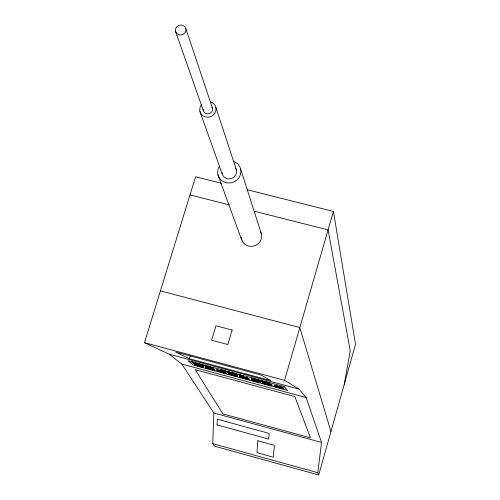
<?xml version="1.0" encoding="UTF-8"?>
<svg xmlns="http://www.w3.org/2000/svg" width="500" height="500" viewBox="0 0 500 500"><rect width="100%" height="100%" fill="white"/><g stroke="black" fill="none" stroke-linecap="round" stroke-linejoin="round"><path stroke-width="0.75" d="M247.081 189.725L333.413 211.419L355.531 344.269L318.719 475L214.581 446.188L212.731 443.65L213.856 412.994L181.794 364.038L169.163 354.194L144.469 342.675L195.588 176.781L221.331 183.25M318.719 475L317.8 472.706L321.544 442.444L306.119 397.562L299.094 389.156L284.575 380.3L144.469 342.675M344.231 384.387L350.262 350.869L328.069 229.9L254.125 211.175M189.494 358.762L175.725 352.094L260.994 375.006L270.969 380.675L189.494 358.762L190.369 355.6M284.575 380.3L333.413 211.419M216.688 369.744L224.325 371.706L216.688 369.744L217.381 370.494M251.081 379.006L258.788 380.988L251.069 379.044L251.188 379.562L253.081 380.606L251.337 380.194L251.219 379.681L251.65 379.762M262.594 382.106L270.325 384.094L262.575 382.144L262.663 382.65L264.513 383.688M202.456 365.213L202.919 365.294L202.312 364.787L203.725 365.538L199.275 363.969L201.269 364.894M206.012 367.431L207.262 367.656L205.275 366.712L207.606 368.356M206.038 367.475L205.619 367.4L205.894 367.95L213.581 370.15L205.919 367.994M206.462 367.569L212.981 369.25L214.8 369.869L215.062 370.456L213.088 369.481L214.737 369.744L214.475 369.15L212.744 368.738L212.95 369.188M213.894 369.569L207.375 367.887M235.781 375.394L228.369 373.525L228.994 374.269L236.269 376.262L228.581 374.1L230.294 374.469L228.325 373.4L228.119 372.863M236.688 375.712L230.131 374.019M247.262 378.631L248.988 378.969L248.844 378.406L247.094 377.987L249.019 379.087L249.156 379.644L240.644 376.775L247.219 378.475M251.637 379.719L252.938 379.956L252.85 379.575M263.55 382.95L271.069 384.969M275.044 386.044L283.019 388.169L283.475 388.888L281.706 388.356L281.694 387.962M262.762 383.275L270.481 385.481L262.769 383.312L262.681 382.769L264.413 383.05L264.356 382.675M275.975 386.812L274.212 386.356L274.169 385.863L275.919 386.15L275.894 385.781L274.113 385.25L274.156 385.744L275.969 386.775L281.938 388.569L274.212 386.394M189.994 194.931L229.225 204.869M160.431 290.875L299.825 327.556L330.944 431.575M169.163 354.194L299.094 389.156M223.425 370.469L220.581 369.706L221.331 370.363L222.087 370.569L221.456 370.006L223.194 370.475L225.131 371.388L223.819 370.688M268.044 382.612L265.181 381.844L269.45 383.319L268.406 382.819M195.675 364.144L201.475 365.556L193.888 363.606L195.906 364.594M201.619 366.188L194.281 364.344L195.037 365.125L202.281 367.106L194.619 364.95L196.3 365.312L193.894 363.644M196.038 364.837L203.375 366.681L202.644 365.906L201.344 365.669L203.744 367.406L201.737 366.425M264.45 383.263L271.944 385.15L271.494 384.444L270.119 384.194L270.169 384.6L271.956 385.269L272.013 385.8L270.244 385.269L270.2 384.869M275.938 386.356L283.463 388.256L283.45 387.725L281.669 387.3L282.575 388.069M259.05 382.4L251.35 380.238L260.575 382.719L260.475 382.175L258.675 381.5L258.594 381.087L259.956 381.337L260.456 382.056L252.087 379.856L259.581 381.875M181.794 364.038L306.119 397.562M213.856 412.994L321.544 442.444M212.731 443.65L317.8 472.706M225.275 372.638L217.831 370.631L226.131 372.812L225.494 372.056L224.169 371.819L226.181 372.938L226.4 373.512L224.456 372.544M217.4 370.538L218.938 371.413M217.237 371.044L224.913 373.206L217.219 371L216.981 370.456L218.644 370.719L218.469 370.319M239.956 377.163L247.65 379.331L239.944 377.125L239.781 376.6L241.481 376.869L239.581 375.95L239.744 376.475L241.675 377.537M193.15 362.713C188.306 360.419 196.75 363.525 193.319 362.431L193.906 362.912M192.512 362.606L194.669 363.119M204.631 365.863L208.419 366.887L204.062 365.387L207.975 366.506L205.05 365.781M211.881 367.625L209.494 366.912L212.756 367.925L208.619 366.613L212.862 368.019M226.55 371.7L226.238 371.425L228.837 372.319M230.463 372.819L234.269 373.844L230.613 372.469L233.569 373.2L229.744 372.169L233.406 373.55M240.275 375.4L239.981 375.125L243.038 375.944L239.119 374.825L243.331 376.219M257.094 379.925L256.825 379.656L259.394 380.544M263.819 381.606L260.575 380.6L264.85 382.081L260.75 380.781L263.994 381.781M217.938 174.794L241.375 239.044M229.906 373.4L230.05 373.794M199.925 111.487L222.1 173.694M175.531 31.369L203.3 110.594M185.85 28.613A5.344 4.944 -19.8 0 1 179.163 34.837A5.344 4.944 -19.8 0 1 177.056 26.531A5.344 4.944 -19.8 0 1 185.85 28.613L212.444 108.162M215.825 107.269L236.4 169.913M240.562 168.812L261.375 233.787M258.725 381.775L258.806 382.188M260.394 231.394A10.344 9.912 -19.2 0 1 254.156 245.944A10.344 9.912 -19.2 0 1 241.094 237.119M233.25 161.213A11.706 11.1 -19.5 0 1 239.9 175.994A11.706 11.1 -19.5 0 1 223.85 181.881A11.706 11.1 -19.5 0 1 219.325 166.319M210.2 101.844A8.231 7.725 -19.6 0 1 215.294 112.375A8.231 7.725 -19.6 0 1 203.394 116.062A8.231 7.725 -19.6 0 1 201.762 104.456M212.006 107.094A4.731 4.444 -19.6 0 1 208.962 113.688A4.731 4.444 -19.6 0 1 203.175 109.438M235.706 168.219A7.4 7.013 -19.5 0 1 231.287 178.525A7.4 7.013 -19.5 0 1 221.906 172.481M217.288 419.188L217.062 424.919L268.675 439.094L269.137 433.4L217.288 419.188M257.831 440.756L256.969 452.688L273.325 457.206L274.35 445.3L257.831 440.756M232.138 330.069L227.831 344.538L211.625 340.219L215.956 325.775L232.138 330.069M212.887 368.631L205.275 366.675L212.887 368.631M235.787 374.794L228.131 372.825L235.787 374.794M236.225 374.913L235.619 374.9L235.763 375.331L237.587 376.006L237.769 376.575L236 376.044L235.856 375.619L237.544 375.887L237.362 375.312L236.225 374.913M247.275 377.887L239.594 375.913L247.275 377.887M281.887 387.212L274.131 385.213L281.887 387.212M237.812 374.625L234.531 373.587L238.625 374.869L237.812 374.625M254.456 378.975L252.037 378.237L254.456 378.975M255.263 379.219L254.706 379.119L255.656 379.606L251.831 378.575L251.181 377.944L255.263 379.219M284.113 386.544L188.081 360.694L193.562 365.131L287.675 390.494L284.113 386.544M197.775 363.694L194.956 362.938L199.325 364.438L197.775 363.694M229.188 372.15L225.369 371.125L229.7 372.612L229.188 372.15M259.806 380.394L255.969 379.363L260.25 380.844L259.806 380.394M294.887 396.6L195.181 369.694L222.956 413.931L310.425 437.844L294.887 396.6"/></g></svg>
